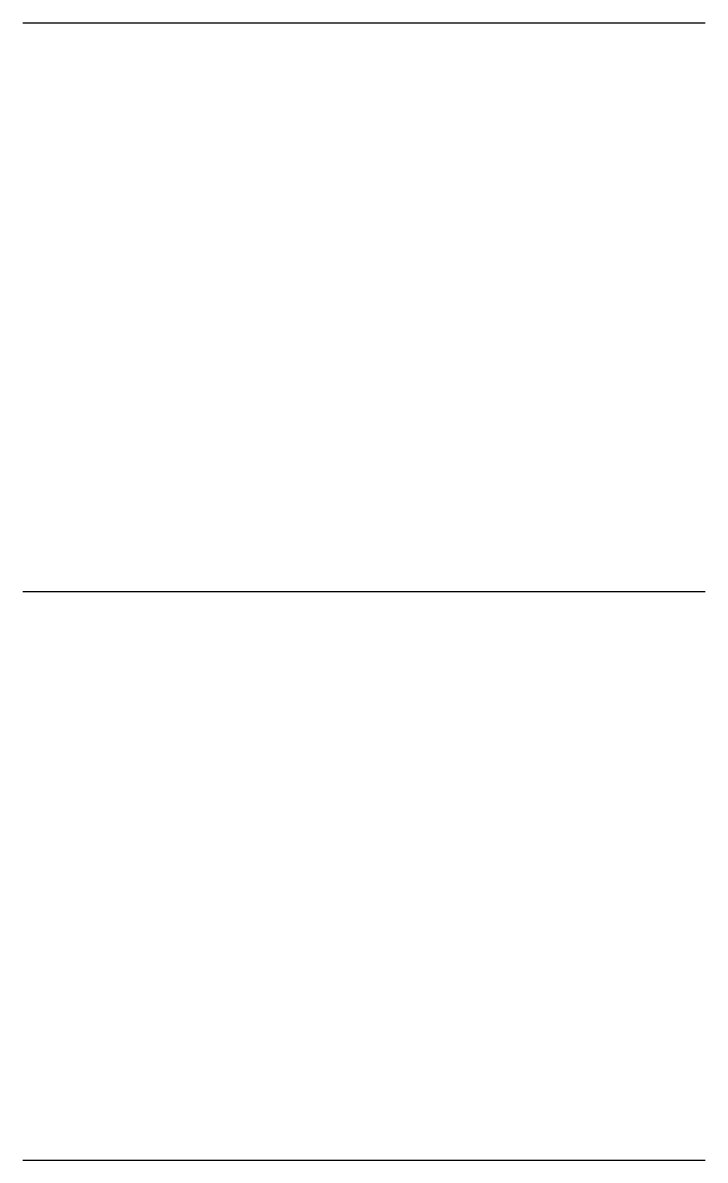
# Model space of a CAD drawing. Extents: x 0 to 40, y 33.3 to 100.
import ezdxf

# ---------------------------------------------------------------- set-up
doc = ezdxf.new("R2010")
doc.units = 0
doc.layers.add('default', color=7, linetype='CONTINUOUS')

msp = doc.modelspace()

# ---------------------------------------------------------------- linework, layer by layer
at = {"layer": 'default', "color": 7, "linetype": 'CONTINUOUS'}
for p, q in [((0, 100), (40, 100)), ((0, 66.667), (40, 66.667)), ((0, 33.333), (40, 33.333))]:
    msp.add_line(p, q, dxfattribs=at)

doc.saveas('drawing.dxf')
